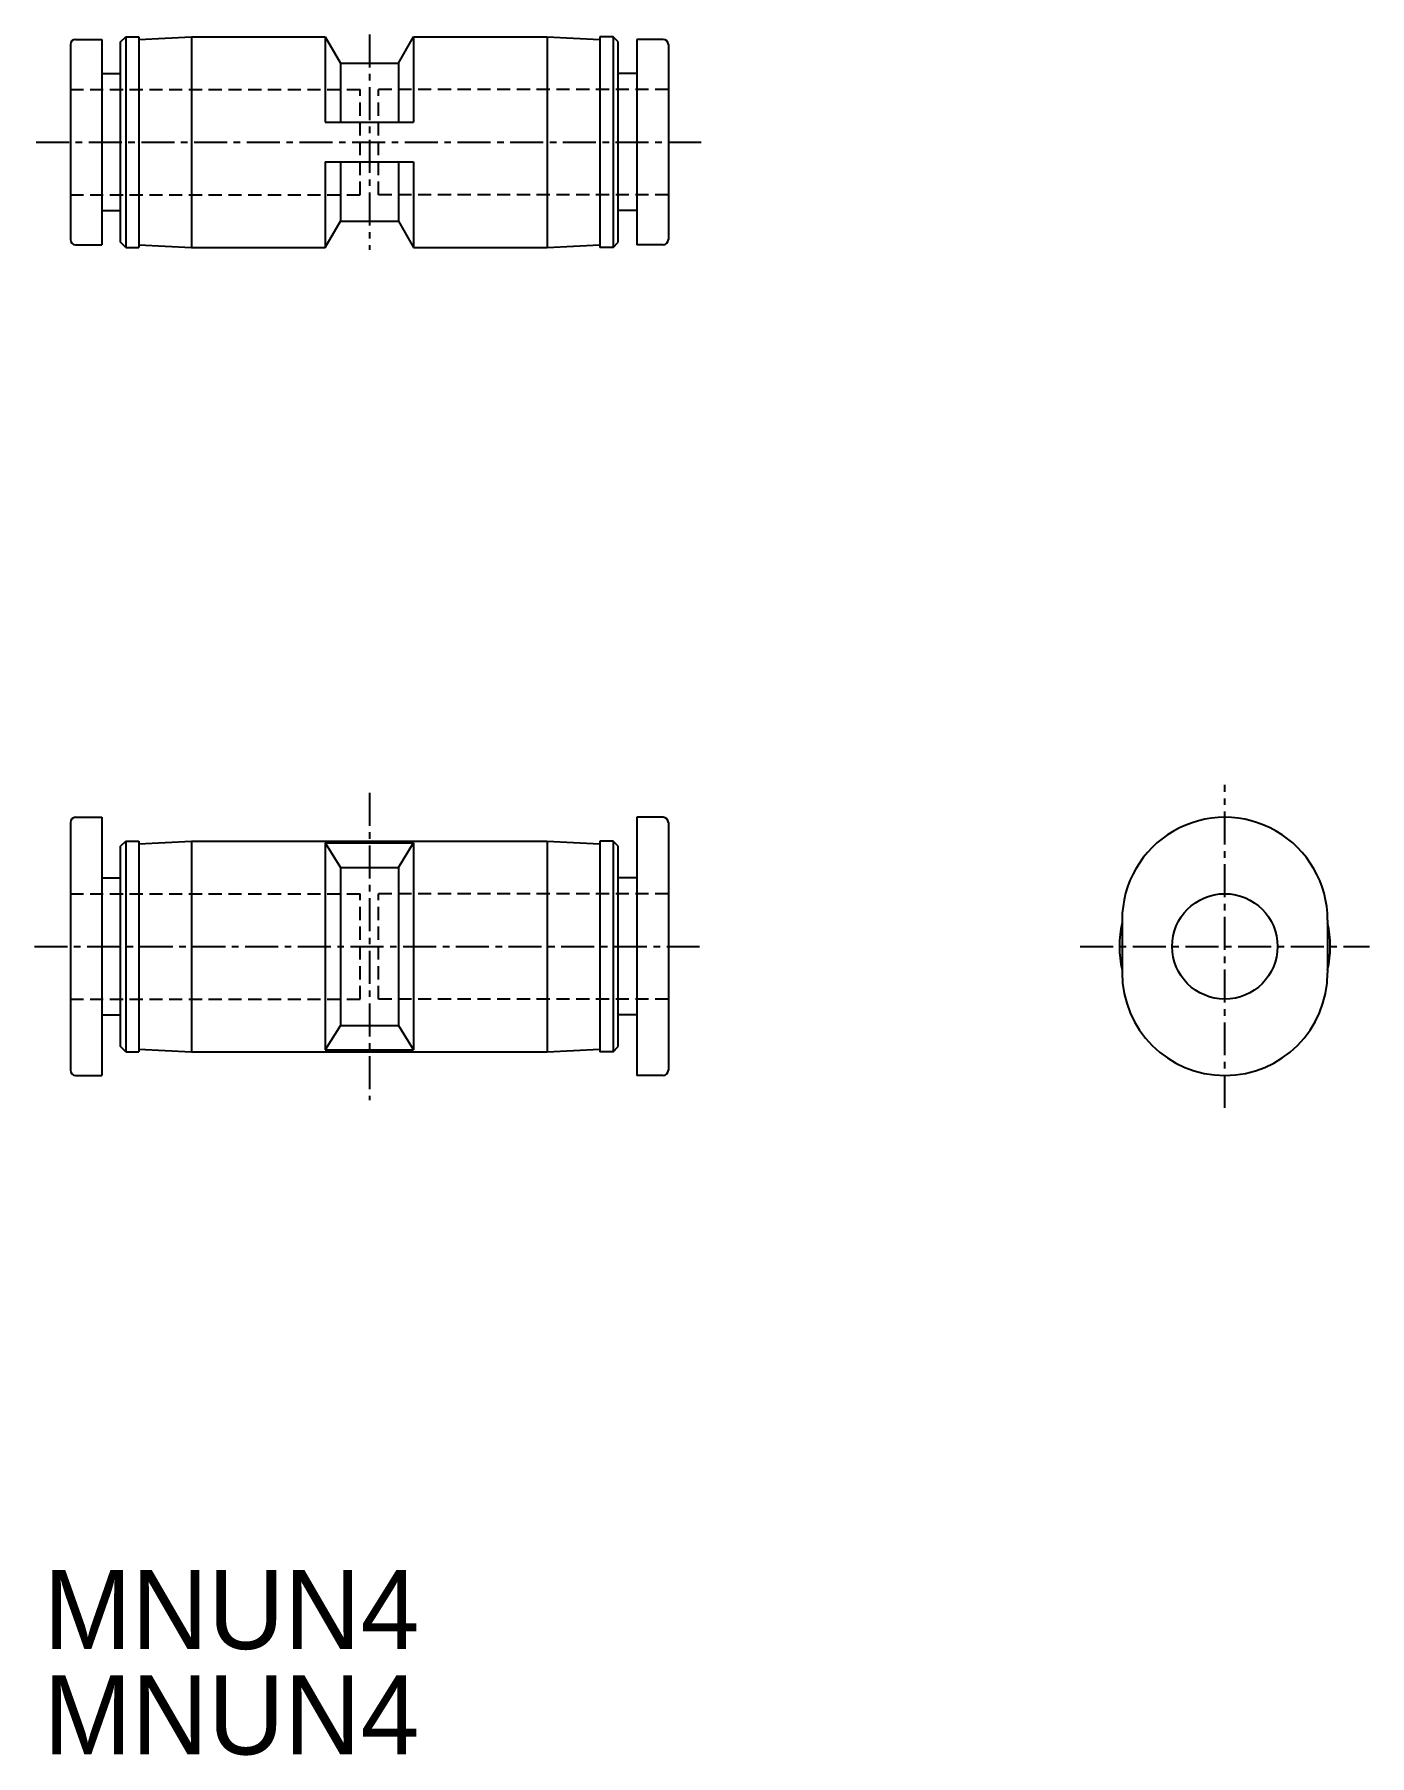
# Model space of a CAD drawing. Extents: x -1.4 to 49.3, y 29.3 to 94.6.
import ezdxf

# ---------------------------------------------------------------- set-up
doc = ezdxf.new("R2010")
doc.units = 0
doc.linetypes.add('CENTER', pattern=[2, 1.25, -0.25, 0.25, -0.25])
doc.linetypes.add('DASHED', pattern=[0.75, 0.5, -0.25])
doc.layers.get('0').update_dxf_attribs({"linetype": 'CONTINUOUS'})
doc.layers.add('CENTER', color=1, linetype='CENTER')

msp = doc.modelspace()

# ---------------------------------------------------------------- linework, layer by layer
at = {"color": 7, "linetype": 'CONTINUOUS'}
for p, q in [((0, 94.227), (0, 86.827)), ((0.2, 94.427), (1.2, 94.427)), ((1.2, 94.427), (1.2, 86.627)), ((1.9, 94.327), (2.1, 94.527)), ((1.9, 86.727), (1.9, 94.327)), ((2.1, 94.527), (2.1, 86.527)), ((2.1, 94.527), (2.6, 94.527)), ((2.6, 94.527), (2.6, 86.527)), ((2.6, 94.422), (4.6, 94.527)), ((4.6, 94.527), (9.673, 94.527)), ((4.6, 94.527), (4.6, 86.527)), ((9.673, 94.527), (10.25, 93.527)), ((9.673, 94.527), (9.673, 91.277)), ((12.45, 93.527), (13.027, 94.527)), ((13.027, 94.527), (18.1, 94.527)), ((13.027, 94.527), (13.027, 91.277)), ((18.1, 94.527), (18.1, 86.527)), ((18.1, 94.527), (20.1, 94.422)), ((20.1, 94.527), (20.1, 86.527)), ((20.6, 94.527), (20.1, 94.527)), ((20.6, 94.527), (20.6, 86.527)), ((20.8, 94.327), (20.6, 94.527)), ((20.8, 86.727), (20.8, 94.327)), ((21.5, 94.427), (21.5, 86.627)), ((22.5, 94.427), (21.5, 94.427)), ((22.7, 94.227), (22.7, 86.827)), ((10.25, 93.527), (12.45, 93.527)), ((10.25, 93.527), (10.25, 91.277)), ((12.45, 93.527), (12.45, 91.277)), ((1.2, 93.127), (1.9, 93.127)), ((21.5, 93.127), (20.8, 93.127)), ((9.673, 91.277), (13.027, 91.277)), ((9.673, 89.777), (9.673, 86.527)), ((9.673, 89.777), (13.027, 89.777)), ((10.25, 89.777), (10.25, 87.527)), ((12.45, 89.777), (12.45, 87.527)), ((13.027, 89.777), (13.027, 86.527)), ((1.2, 87.927), (1.9, 87.927)), ((21.5, 87.927), (20.8, 87.927)), ((9.673, 86.527), (10.25, 87.527)), ((10.25, 87.527), (12.45, 87.527)), ((12.45, 87.527), (13.027, 86.527)), ((0.2, 86.627), (1.2, 86.627)), ((2.1, 86.527), (1.9, 86.727)), ((2.1, 86.527), (2.6, 86.527)), ((2.6, 86.632), (4.6, 86.527)), ((4.6, 86.527), (9.673, 86.527)), ((13.027, 86.527), (18.1, 86.527)), ((18.1, 86.527), (20.1, 86.632)), ((20.6, 86.527), (20.1, 86.527)), ((20.6, 86.527), (20.8, 86.727)), ((22.5, 86.627), (21.5, 86.627)), ((0, 64.7), (0, 55.3)), ((0.2, 64.9), (1.2, 64.9)), ((1.2, 64.9), (1.2, 55.1)), ((21.5, 64.9), (21.5, 55.1)), ((22.5, 64.9), (21.5, 64.9)), ((22.7, 64.7), (22.7, 55.3)), ((1.9, 63.8), (2.1, 64)), ((1.9, 56.2), (1.9, 63.8)), ((2.1, 64), (2.1, 56)), ((2.1, 64), (2.6, 64)), ((2.6, 64), (2.6, 56)), ((2.6, 63.895), (4.6, 64)), ((4.6, 64), (18.1, 64)), ((4.6, 64), (4.6, 56)), ((9.673, 63.929), (9.673, 56.071)), ((9.673, 63.929), (13.027, 63.929)), ((9.673, 63.929), (10.25, 63)), ((12.45, 63), (13.027, 63.929)), ((13.027, 63.929), (13.027, 56.071)), ((18.1, 64), (18.1, 56)), ((18.1, 64), (20.1, 63.895)), ((20.1, 64), (20.1, 56)), ((20.6, 64), (20.1, 64)), ((20.6, 64), (20.6, 56)), ((20.8, 63.8), (20.6, 64)), ((20.8, 56.2), (20.8, 63.8)), ((10.25, 63), (10.25, 57)), ((10.25, 63), (12.45, 63)), ((12.45, 63), (12.45, 57)), ((1.2, 62.6), (1.9, 62.6)), ((21.5, 62.6), (20.8, 62.6)), ((39.923, 61), (39.923, 59)), ((47.723, 61), (47.723, 59)), ((1.2, 57.4), (1.9, 57.4)), ((10.25, 57), (9.673, 56.071)), ((10.25, 57), (12.45, 57)), ((12.45, 57), (13.027, 56.071)), ((21.5, 57.4), (20.8, 57.4)), ((2.1, 56), (1.9, 56.2)), ((20.6, 56), (20.8, 56.2)), ((2.1, 56), (2.6, 56)), ((2.6, 56.105), (4.6, 56)), ((4.6, 56), (18.1, 56)), ((9.673, 56.071), (13.027, 56.071)), ((18.1, 56), (20.1, 56.105)), ((20.6, 56), (20.1, 56)), ((0.2, 55.1), (1.2, 55.1)), ((22.5, 55.1), (21.5, 55.1))]:
    msp.add_line(p, q, dxfattribs=at)
at = {"color": 3, "linetype": 'DASHED'}
for p, q in [((0, 92.527), (11, 92.527)), ((11, 88.527), (11, 92.527)), ((22.7, 92.527), (11.7, 92.527)), ((11.7, 88.527), (11.7, 92.527)), ((0, 88.527), (11, 88.527)), ((22.7, 88.527), (11.7, 88.527)), ((0, 62), (11, 62)), ((11, 58), (11, 62)), ((22.7, 62), (11.7, 62)), ((11.7, 58), (11.7, 62)), ((0, 58), (11, 58)), ((22.7, 58), (11.7, 58))]:
    msp.add_line(p, q, dxfattribs=at)
at = {"color": 7, "linetype": 'CONTINUOUS'}
msp.add_circle((43.823, 60), 2, dxfattribs=at)
for centre, radius, start, end in [((0.2, 94.227), 0.2, 90, 180), ((22.5, 94.227), 0.2, 0, 90), ((0.2, 86.827), 0.2, 180, 270), ((22.5, 86.827), 0.2, 270, 0), ((0.2, 64.7), 0.2, 90, 180), ((22.5, 64.7), 0.2, 0, 90), ((43.823, 61), 3.9, 0, 180.00001), ((43.823, 60), 4, 167.07062, 192.92939), ((43.823, 60), 4, 347.07061, 12.92938), ((43.823, 59), 3.9, 180.00001, 0), ((0.2, 55.3), 0.2, 180, 270), ((22.5, 55.3), 0.2, 270, 0)]:
    msp.add_arc(centre, radius, start, end, dxfattribs=at)
at = {"layer": 'CENTER', "color": 1, "linetype": 'CENTER'}
for p, q in [((11.35, 94.613), (11.35, 86.441)), ((-1.301, 90.527), (24.001, 90.527)), ((43.823, 53.868), (43.823, 66.132)), ((11.35, 65.832), (11.35, 54.168)), ((-1.364, 60), (24.064, 60)), ((38.328, 60), (49.317, 60))]:
    msp.add_line(p, q, dxfattribs=at)

# ---------------------------------------------------------------- texts
for p in [(-1.013, 33.332), (-1.013, 29.332)]:
    msp.add_text('MNUN4', height=3).set_placement(p)

doc.saveas('drawing.dxf')
